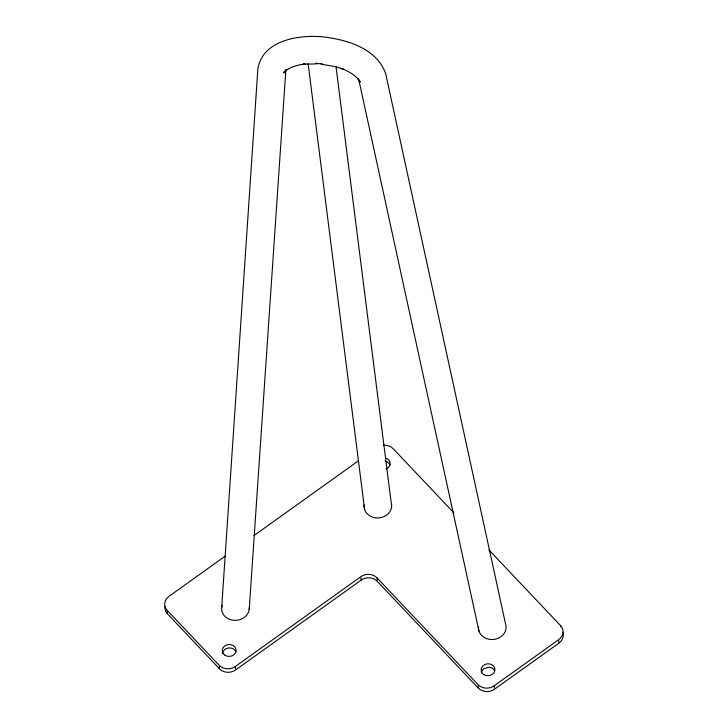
<?xml version="1.0" encoding="UTF-8"?>
<svg xmlns="http://www.w3.org/2000/svg" width="728" height="728" viewBox="0 0 728 728"><rect width="100%" height="100%" fill="white"/><g stroke="black" fill="none" stroke-linecap="round" stroke-linejoin="round"><path stroke-width="1.09" d="M221.703 607.389L257.876 68.723C262.799 40.431 297.443 34.953 321.403 36.691C345.955 39.321 376.749 47.912 385.713 73.865L505.55 623.951A13.841 11.957 -4.4 0 1 493.475 639.457A13.841 11.957 -4.4 0 1 478.514 626.535M249.231 609.436L285.876 69.615M285.412 70.634L284.666 72.727L286.705 69.66L283.374 72.846C289.134 67.067 297.379 65.001 305.205 63.891L303.066 64.219L316.989 63.882M225.389 556.019L168.987 596.369A11.511 9.955 -4.4 0 0 167.231 610.41L167.404 612.712M254.054 535.508L358.531 460.76M167.231 610.41L219.146 665.283A11.511 9.955 -4.4 0 0 235.326 666.493L360.87 576.676A11.511 9.955 -4.4 0 1 377.049 577.877L478.005 684.593A11.511 9.955 -4.4 0 0 494.185 685.794L558.749 639.603A11.511 9.955 -4.4 0 0 560.505 625.561L488.916 549.895M562.799 632.286A11.511 9.955 -4.4 0 1 559.013 643.07L494.449 689.261A11.511 9.955 -4.4 0 1 478.269 688.051L377.313 581.344A11.511 9.955 -4.4 0 0 361.134 580.134L235.59 669.96A11.511 9.955 -4.4 0 1 219.41 668.75L167.495 613.868A11.511 9.955 -4.4 0 1 165.019 606.606M321.075 64.182L335.217 66.621L343.279 69.178L341.305 68.341C348.576 71.299 355.983 75.23 360.287 82.064L357.858 78.187L359.223 81.663L478.979 631.176M453.899 512.885L393.202 448.73A11.511 9.955 -4.4 0 0 383.11 445.254M335.99 66.475L391.145 502.32A13.969 12.076 -4.4 0 1 386.55 515.133A13.759 11.894 -4.4 0 1 367.094 513.686A13.969 12.076 -4.4 0 1 364.155 504.923M308.135 63.727L364.619 509.573M560.505 625.561L560.596 626.717M558.84 640.758L559.013 643.07M494.185 685.794L494.367 688.106M478.096 685.749L478.269 688.051M377.049 577.877L377.222 580.189M360.961 577.832L361.134 580.134M235.326 666.493L235.508 668.805M219.237 666.439L219.41 668.75M249.276 607.562A13.841 11.957 -4.4 0 1 233.979 620.338A13.841 11.957 -4.4 0 1 222.122 605.541M321.985 63.554A13.823 12.649 -7.2 0 1 315.816 63.099M481.426 672.708A6.907 5.97 -4.4 0 1 483.965 668.641L489.043 667.258A6.907 5.97 -4.4 0 1 494.585 670.625M385.112 461.206A6.907 5.97 -4.4 0 1 390.044 465.137M386.595 458.312A6.907 5.97 -4.4 0 1 390.081 463.709A6.907 5.97 -4.4 0 1 386.031 468.959M222.568 653.398A6.907 5.97 -4.4 0 1 228.774 647.975A6.907 5.97 -4.4 0 1 236.027 652.015M483.947 674.656A6.907 5.97 -4.4 0 0 494.894 670.26A6.907 5.97 -4.4 0 0 485.239 664.336A6.907 5.97 -4.4 0 0 483.947 674.656M225.089 655.346A6.907 5.97 -4.4 0 0 236.036 650.959A6.907 5.97 -4.4 0 0 226.381 645.035A6.907 5.97 -4.4 0 0 225.089 655.346"/></g></svg>
